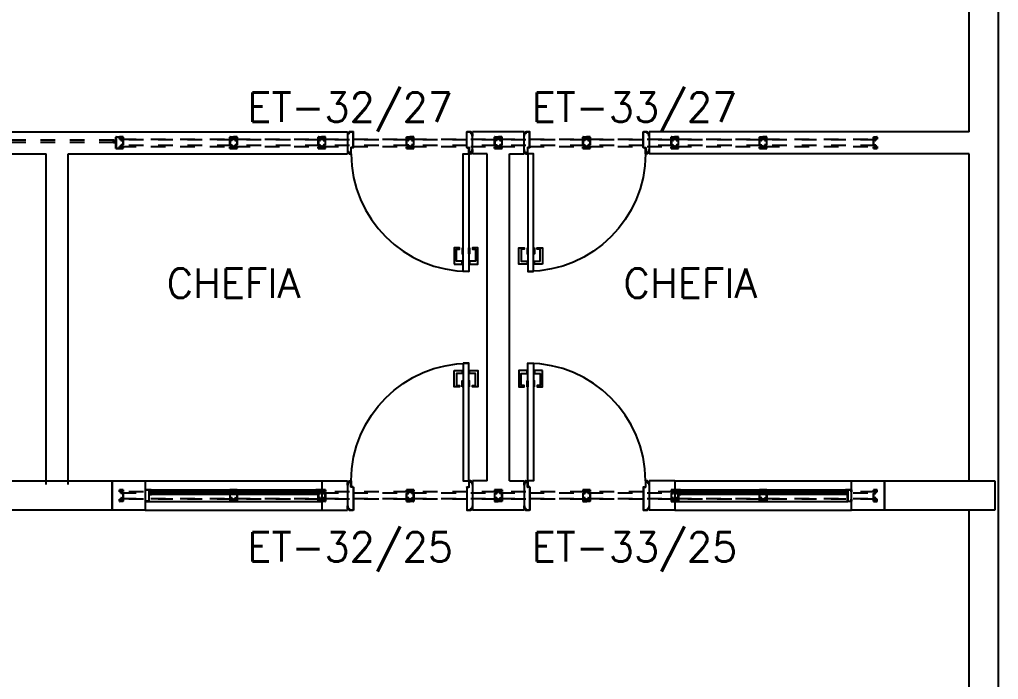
# Model space of a CAD drawing. Header units: millimetres. Extents: x 2686 to 2939, y 1294 to 1441.
# Drawn here: x 2920.04 to 2926.7, y 1355.2 to 1359.69 of the extents above; entities that cross this region are included whole.
import ezdxf

# ---------------------------------------------------------------- set-up
doc = ezdxf.new("R2010")
doc.units = ezdxf.units.MM
doc.linetypes.add('HIDDEN', pattern=[0.375, 0.25, -0.125])
for name, color, linetype in [('AR-ALV', 2, 'Continuous'), ('AR-ESQ', 1, 'Continuous'), ('AR-ESTC', 3, 'Continuous'), ('AR-PEITORIL', 1, 'Continuous'), ('AR-PORTA', 1, 'Continuous'), ('DT-ESQ-BAGUETE-C', 1, 'Continuous'), ('DT-ESQ-BAGUETE-V', 1, 'Continuous'), ('DT-ESQ-CHAPA DOBRADA-V', 1, 'Continuous'), ('DT-ESQ-MARCO-V', 1, 'Continuous'), ('DT-ESQ-PERFIL U-C', 2, 'Continuous'), ('DT-ESQ-PROJ', 1, 'HIDDEN'), ('DT-ESQ-VIDRO-C', 2, 'Continuous'), ('DT-TXTMOD', 1, 'Continuous'), ('ENDEREÇO', 2, 'Continuous'), ('maçaneta', 1, 'Continuous'), ('mov', 1, 'Continuous'), ('PM-PERFIL U-C', 2, 'Continuous'), ('pm1', 2, 'Continuous'), ('TEXTO', 2, 'Continuous')]:
    doc.layers.add(name, color=color, linetype=linetype)
doc.styles.add('S10', font='simplex.shx', dxfattribs={"height": 0.1})
doc.styles.add('UNB-100', font='simplex.shx', dxfattribs={"height": 0.2})
doc.styles.add('UNB1-100', font='simplex.shx', dxfattribs={"height": 0.2})

# ---------------------------------------------------------------- blocks, each defined once
blk = doc.blocks.new('EF142-P')
at = {"layer": 'DT-ESQ-PROJ', "ltscale": 0.1}
for points in [[(0.025, -0.1035), (0.025, -0.1135, -0.414214), (0.0235, -0.115), (0.0015, -0.115, -0.414214), (0, -0.1135), (0, -0.1), (0.0015, -0.1), (0.0015, -0.113, 0.414214), (0.002, -0.1135), (0.023, -0.1135, 0.414214), (0.0235, -0.113), (0.0235, -0.1035), (0.0105, -0.1035, -0.414214), (0.009, -0.102), (0.009, -0.092, -0.414214), (0.0105, -0.0905), (0.0235, -0.0905), (0.0235, -0.0595), (0.0105, -0.0595, -0.414214), (0.009, -0.058), (0.009, -0.048, -0.414214), (0.0105, -0.0465), (0.0235, -0.0465), (0.0235, -0.037, 0.414214), (0.023, -0.0365), (0.002, -0.0365, 0.414214), (0.0015, -0.037), (0.0015, -0.05), (0, -0.05), (0, -0.0365, -0.414214), (0.0015, -0.035), (0.0235, -0.035, -0.414214), (0.025, -0.0365), (0.025, -0.0465, -0.414214), (0.0235, -0.048), (0.0105, -0.048), (0.0105, -0.058), (0.0235, -0.058), (0.0235, -0.058, -0.414214), (0.025, -0.0595), (0.025, -0.0905, -0.414214), (0.0235, -0.092), (0.0235, -0.092), (0.0105, -0.092), (0.0105, -0.102), (0.0235, -0.102, -0.414214)], [(0.75, -0.1035), (0.75, -0.1135, 0.414214), (0.7515, -0.115), (0.7735, -0.115, 0.414214), (0.775, -0.1135), (0.775, -0.1), (0.7735, -0.1), (0.7735, -0.113, -0.414214), (0.773, -0.1135), (0.752, -0.1135, -0.414214), (0.7515, -0.113), (0.7515, -0.1035), (0.7645, -0.1035, 0.414214), (0.766, -0.102), (0.766, -0.092, 0.414214), (0.7645, -0.0905), (0.7515, -0.0905), (0.7515, -0.0595), (0.7645, -0.0595, 0.414214), (0.766, -0.058), (0.766, -0.048, 0.414214), (0.7645, -0.0465), (0.7515, -0.0465), (0.7515, -0.037, -0.414214), (0.752, -0.0365), (0.773, -0.0365, -0.414214), (0.7735, -0.037), (0.7735, -0.05), (0.775, -0.05), (0.775, -0.0365, 0.414214), (0.7735, -0.035), (0.7515, -0.035, 0.414214), (0.75, -0.0365), (0.75, -0.0465, 0.414214), (0.7515, -0.048), (0.7645, -0.048), (0.7645, -0.058), (0.7515, -0.058), (0.7515, -0.058, 0.414214), (0.75, -0.0595), (0.75, -0.0905, 0.414214), (0.7515, -0.092), (0.7515, -0.092), (0.7645, -0.092), (0.7645, -0.102), (0.7515, -0.102, 0.414214)], [(0.8, -0.1035), (0.8, -0.1135, -0.414214), (0.7985, -0.115), (0.7765, -0.115, -0.414214), (0.775, -0.1135), (0.775, -0.1), (0.7765, -0.1), (0.7765, -0.113, 0.414214), (0.777, -0.1135), (0.798, -0.1135, 0.414214), (0.7985, -0.113), (0.7985, -0.1035), (0.7855, -0.1035, -0.414214), (0.784, -0.102), (0.784, -0.092, -0.414214), (0.7855, -0.0905), (0.7985, -0.0905), (0.7985, -0.0595), (0.7855, -0.0595, -0.414214), (0.784, -0.058), (0.784, -0.048, -0.414214), (0.7855, -0.0465), (0.7985, -0.0465), (0.7985, -0.037, 0.414214), (0.798, -0.0365), (0.777, -0.0365, 0.414214), (0.7765, -0.037), (0.7765, -0.05), (0.775, -0.05), (0.775, -0.0365, -0.414214), (0.7765, -0.035), (0.7985, -0.035, -0.414214), (0.8, -0.0365), (0.8, -0.0465, -0.414214), (0.7985, -0.048), (0.7855, -0.048), (0.7855, -0.058), (0.7985, -0.058), (0.7985, -0.058, -0.414214), (0.8, -0.0595), (0.8, -0.0905, -0.414214), (0.7985, -0.092), (0.7985, -0.092), (0.7855, -0.092), (0.7855, -0.102), (0.7985, -0.102, -0.414214)], [(1.35, -0.1035), (1.35, -0.1135, 0.414214), (1.3515, -0.115), (1.3735, -0.115, 0.414214), (1.375, -0.1135), (1.375, -0.1), (1.3735, -0.1), (1.3735, -0.113, -0.414214), (1.373, -0.1135), (1.352, -0.1135, -0.414214), (1.3515, -0.113), (1.3515, -0.1035), (1.3645, -0.1035, 0.414214), (1.366, -0.102), (1.366, -0.092, 0.414214), (1.3645, -0.0905), (1.3515, -0.0905), (1.3515, -0.0595), (1.3645, -0.0595, 0.414214), (1.366, -0.058), (1.366, -0.048, 0.414214), (1.3645, -0.0465), (1.3515, -0.0465), (1.3515, -0.037, -0.414214), (1.352, -0.0365), (1.373, -0.0365, -0.414214), (1.3735, -0.037), (1.3735, -0.05), (1.375, -0.05), (1.375, -0.0365, 0.414214), (1.3735, -0.035), (1.3515, -0.035, 0.414214), (1.35, -0.0365), (1.35, -0.0465, 0.414214), (1.3515, -0.048), (1.3645, -0.048), (1.3645, -0.058), (1.3515, -0.058), (1.3515, -0.058, 0.414214), (1.35, -0.0595), (1.35, -0.0905, 0.414214), (1.3515, -0.092), (1.3515, -0.092), (1.3645, -0.092), (1.3645, -0.102), (1.3515, -0.102, 0.414214)], [(1.4, -0.1035), (1.4, -0.1135, -0.414214), (1.3985, -0.115), (1.3765, -0.115, -0.414214), (1.375, -0.1135), (1.375, -0.1), (1.3765, -0.1), (1.3765, -0.113, 0.414214), (1.377, -0.1135), (1.398, -0.1135, 0.414214), (1.3985, -0.113), (1.3985, -0.1035), (1.3855, -0.1035, -0.414214), (1.384, -0.102), (1.384, -0.092, -0.414214), (1.3855, -0.0905), (1.3985, -0.0905), (1.3985, -0.0595), (1.3855, -0.0595, -0.414214), (1.384, -0.058), (1.384, -0.048, -0.414214), (1.3855, -0.0465), (1.3985, -0.0465), (1.3985, -0.037, 0.414214), (1.398, -0.0365), (1.377, -0.0365, 0.414214), (1.3765, -0.037), (1.3765, -0.05), (1.375, -0.05), (1.375, -0.0365, -0.414214), (1.3765, -0.035), (1.3985, -0.035, -0.414214), (1.4, -0.0365), (1.4, -0.0465, -0.414214), (1.3985, -0.048), (1.3855, -0.048), (1.3855, -0.058), (1.3985, -0.058), (1.3985, -0.058, -0.414214), (1.4, -0.0595), (1.4, -0.0905, -0.414214), (1.3985, -0.092), (1.3985, -0.092), (1.3855, -0.092), (1.3855, -0.102), (1.3985, -0.102, -0.414214)], [(1.95, -0.1035), (1.95, -0.1135, 0.414214), (1.9515, -0.115), (1.9735, -0.115, 0.414214), (1.975, -0.1135), (1.975, -0.1), (1.9735, -0.1), (1.9735, -0.113, -0.414214), (1.973, -0.1135), (1.952, -0.1135, -0.414214), (1.9515, -0.113), (1.9515, -0.1035), (1.9645, -0.1035, 0.414214), (1.966, -0.102), (1.966, -0.092, 0.414214), (1.9645, -0.0905), (1.9515, -0.0905), (1.9515, -0.0595), (1.9645, -0.0595, 0.414214), (1.966, -0.058), (1.966, -0.048, 0.414214), (1.9645, -0.0465), (1.9515, -0.0465), (1.9515, -0.037, -0.414214), (1.952, -0.0365), (1.973, -0.0365, -0.414214), (1.9735, -0.037), (1.9735, -0.05), (1.975, -0.05), (1.975, -0.0365, 0.414214), (1.9735, -0.035), (1.9515, -0.035, 0.414214), (1.95, -0.0365), (1.95, -0.0465, 0.414214), (1.9515, -0.048), (1.9645, -0.048), (1.9645, -0.058), (1.9515, -0.058), (1.9515, -0.058, 0.414214), (1.95, -0.0595), (1.95, -0.0905, 0.414214), (1.9515, -0.092), (1.9515, -0.092), (1.9645, -0.092), (1.9645, -0.102), (1.9515, -0.102, 0.414214)], [(2, -0.1035), (2, -0.1135, -0.414214), (1.9985, -0.115), (1.9765, -0.115, -0.414214), (1.975, -0.1135), (1.975, -0.1), (1.9765, -0.1), (1.9765, -0.113, 0.414214), (1.977, -0.1135), (1.998, -0.1135, 0.414214), (1.9985, -0.113), (1.9985, -0.1035), (1.9855, -0.1035, -0.414214), (1.984, -0.102), (1.984, -0.092, -0.414214), (1.9855, -0.0905), (1.9985, -0.0905), (1.9985, -0.0595), (1.9855, -0.0595, -0.414214), (1.984, -0.058), (1.984, -0.048, -0.414214), (1.9855, -0.0465), (1.9985, -0.0465), (1.9985, -0.037, 0.414214), (1.998, -0.0365), (1.977, -0.0365, 0.414214), (1.9765, -0.037), (1.9765, -0.05), (1.975, -0.05), (1.975, -0.0365, -0.414214), (1.9765, -0.035), (1.9985, -0.035, -0.414214), (2, -0.0365), (2, -0.0465, -0.414214), (1.9985, -0.048), (1.9855, -0.048), (1.9855, -0.058), (1.9985, -0.058), (1.9985, -0.058, -0.414214), (2, -0.0595), (2, -0.0905, -0.414214), (1.9985, -0.092), (1.9985, -0.092), (1.9855, -0.092), (1.9855, -0.102), (1.9985, -0.102, -0.414214)], [(2.55, -0.1035), (2.55, -0.1135, 0.414214), (2.5515, -0.115), (2.5735, -0.115, 0.414214), (2.575, -0.1135), (2.575, -0.1), (2.5735, -0.1), (2.5735, -0.113, -0.414214), (2.573, -0.1135), (2.552, -0.1135, -0.414214), (2.5515, -0.113), (2.5515, -0.1035), (2.5645, -0.1035, 0.414214), (2.566, -0.102), (2.566, -0.092, 0.414214), (2.5645, -0.0905), (2.5515, -0.0905), (2.5515, -0.0595), (2.5645, -0.0595, 0.414214), (2.566, -0.058), (2.566, -0.048, 0.414214), (2.5645, -0.0465), (2.5515, -0.0465), (2.5515, -0.037, -0.414214), (2.552, -0.0365), (2.573, -0.0365, -0.414214), (2.5735, -0.037), (2.5735, -0.05), (2.575, -0.05), (2.575, -0.0365, 0.414214), (2.5735, -0.035), (2.5515, -0.035, 0.414214), (2.55, -0.0365), (2.55, -0.0465, 0.414214), (2.5515, -0.048), (2.5645, -0.048), (2.5645, -0.058), (2.5515, -0.058), (2.5515, -0.058, 0.414214), (2.55, -0.0595), (2.55, -0.0905, 0.414214), (2.5515, -0.092), (2.5515, -0.092), (2.5645, -0.092), (2.5645, -0.102), (2.5515, -0.102, 0.414214)], [(2.6, -0.1035), (2.6, -0.1135, -0.414214), (2.5985, -0.115), (2.5765, -0.115, -0.414214), (2.575, -0.1135), (2.575, -0.1), (2.5765, -0.1), (2.5765, -0.113, 0.414214), (2.577, -0.1135), (2.598, -0.1135, 0.414214), (2.5985, -0.113), (2.5985, -0.1035), (2.5855, -0.1035, -0.414214), (2.584, -0.102), (2.584, -0.092, -0.414214), (2.5855, -0.0905), (2.5985, -0.0905), (2.5985, -0.0595), (2.5855, -0.0595, -0.414214), (2.584, -0.058), (2.584, -0.048, -0.414214), (2.5855, -0.0465), (2.5985, -0.0465), (2.5985, -0.037, 0.414214), (2.598, -0.0365), (2.577, -0.0365, 0.414214), (2.5765, -0.037), (2.5765, -0.05), (2.575, -0.05), (2.575, -0.0365, -0.414214), (2.5765, -0.035), (2.5985, -0.035, -0.414214), (2.6, -0.0365), (2.6, -0.0465, -0.414214), (2.5985, -0.048), (2.5855, -0.048), (2.5855, -0.058), (2.5985, -0.058), (2.5985, -0.058, -0.414214), (2.6, -0.0595), (2.6, -0.0905, -0.414214), (2.5985, -0.092), (2.5985, -0.092), (2.5855, -0.092), (2.5855, -0.102), (2.5985, -0.102, -0.414214)], [(3.15, -0.1035), (3.15, -0.1135, 0.414214), (3.1515, -0.115), (3.1735, -0.115, 0.414214), (3.175, -0.1135), (3.175, -0.1), (3.1735, -0.1), (3.1735, -0.113, -0.414214), (3.173, -0.1135), (3.152, -0.1135, -0.414214), (3.1515, -0.113), (3.1515, -0.1035), (3.1645, -0.1035, 0.414214), (3.166, -0.102), (3.166, -0.092, 0.414214), (3.1645, -0.0905), (3.1515, -0.0905), (3.1515, -0.0595), (3.1645, -0.0595, 0.414214), (3.166, -0.058), (3.166, -0.048, 0.414214), (3.1645, -0.0465), (3.1515, -0.0465), (3.1515, -0.037, -0.414214), (3.152, -0.0365), (3.173, -0.0365, -0.414214), (3.1735, -0.037), (3.1735, -0.05), (3.175, -0.05), (3.175, -0.0365, 0.414214), (3.1735, -0.035), (3.1515, -0.035, 0.414214), (3.15, -0.0365), (3.15, -0.0465, 0.414214), (3.1515, -0.048), (3.1645, -0.048), (3.1645, -0.058), (3.1515, -0.058), (3.1515, -0.058, 0.414214), (3.15, -0.0595), (3.15, -0.0905, 0.414214), (3.1515, -0.092), (3.1515, -0.092), (3.1645, -0.092), (3.1645, -0.102), (3.1515, -0.102, 0.414214)], [(3.2, -0.1035), (3.2, -0.1135, -0.414214), (3.1985, -0.115), (3.1765, -0.115, -0.414214), (3.175, -0.1135), (3.175, -0.1), (3.1765, -0.1), (3.1765, -0.113, 0.414214), (3.177, -0.1135), (3.198, -0.1135, 0.414214), (3.1985, -0.113), (3.1985, -0.1035), (3.1855, -0.1035, -0.414214), (3.184, -0.102), (3.184, -0.092, -0.414214), (3.1855, -0.0905), (3.1985, -0.0905), (3.1985, -0.0595), (3.1855, -0.0595, -0.414214), (3.184, -0.058), (3.184, -0.048, -0.414214), (3.1855, -0.0465), (3.1985, -0.0465), (3.1985, -0.037, 0.414214), (3.198, -0.0365), (3.177, -0.0365, 0.414214), (3.1765, -0.037), (3.1765, -0.05), (3.175, -0.05), (3.175, -0.0365, -0.414214), (3.1765, -0.035), (3.1985, -0.035, -0.414214), (3.2, -0.0365), (3.2, -0.0465, -0.414214), (3.1985, -0.048), (3.1855, -0.048), (3.1855, -0.058), (3.1985, -0.058), (3.1985, -0.058, -0.414214), (3.2, -0.0595), (3.2, -0.0905, -0.414214), (3.1985, -0.092), (3.1985, -0.092), (3.1855, -0.092), (3.1855, -0.102), (3.1985, -0.102, -0.414214)], [(3.75, -0.1035), (3.75, -0.1135, 0.414214), (3.7515, -0.115), (3.7735, -0.115, 0.414214), (3.775, -0.1135), (3.775, -0.1), (3.7735, -0.1), (3.7735, -0.113, -0.414214), (3.773, -0.1135), (3.752, -0.1135, -0.414214), (3.7515, -0.113), (3.7515, -0.1035), (3.7645, -0.1035, 0.414214), (3.766, -0.102), (3.766, -0.092, 0.414214), (3.7645, -0.0905), (3.7515, -0.0905), (3.7515, -0.0595), (3.7645, -0.0595, 0.414214), (3.766, -0.058), (3.766, -0.048, 0.414214), (3.7645, -0.0465), (3.7515, -0.0465), (3.7515, -0.037, -0.414214), (3.752, -0.0365), (3.773, -0.0365, -0.414214), (3.7735, -0.037), (3.7735, -0.05), (3.775, -0.05), (3.775, -0.0365, 0.414214), (3.7735, -0.035), (3.7515, -0.035, 0.414214), (3.75, -0.0365), (3.75, -0.0465, 0.414214), (3.7515, -0.048), (3.7645, -0.048), (3.7645, -0.058), (3.7515, -0.058), (3.7515, -0.058, 0.414214), (3.75, -0.0595), (3.75, -0.0905, 0.414214), (3.7515, -0.092), (3.7515, -0.092), (3.7645, -0.092), (3.7645, -0.102), (3.7515, -0.102, 0.414214)], [(3.8, -0.1035), (3.8, -0.1135, -0.414214), (3.7985, -0.115), (3.7765, -0.115, -0.414214), (3.775, -0.1135), (3.775, -0.1), (3.7765, -0.1), (3.7765, -0.113, 0.414214), (3.777, -0.1135), (3.798, -0.1135, 0.414214), (3.7985, -0.113), (3.7985, -0.1035), (3.7855, -0.1035, -0.414214), (3.784, -0.102), (3.784, -0.092, -0.414214), (3.7855, -0.0905), (3.7985, -0.0905), (3.7985, -0.0595), (3.7855, -0.0595, -0.414214), (3.784, -0.058), (3.784, -0.048, -0.414214), (3.7855, -0.0465), (3.7985, -0.0465), (3.7985, -0.037, 0.414214), (3.798, -0.0365), (3.777, -0.0365, 0.414214), (3.7765, -0.037), (3.7765, -0.05), (3.775, -0.05), (3.775, -0.0365, -0.414214), (3.7765, -0.035), (3.7985, -0.035, -0.414214), (3.8, -0.0365), (3.8, -0.0465, -0.414214), (3.7985, -0.048), (3.7855, -0.048), (3.7855, -0.058), (3.7985, -0.058), (3.7985, -0.058, -0.414214), (3.8, -0.0595), (3.8, -0.0905, -0.414214), (3.7985, -0.092), (3.7985, -0.092), (3.7855, -0.092), (3.7855, -0.102), (3.7985, -0.102, -0.414214)], [(4.35, -0.1035), (4.35, -0.1135, 0.414214), (4.3515, -0.115), (4.3735, -0.115, 0.414214), (4.375, -0.1135), (4.375, -0.1), (4.3735, -0.1), (4.3735, -0.113, -0.414214), (4.373, -0.1135), (4.352, -0.1135, -0.414214), (4.3515, -0.113), (4.3515, -0.1035), (4.3645, -0.1035, 0.414214), (4.366, -0.102), (4.366, -0.092, 0.414214), (4.3645, -0.0905), (4.3515, -0.0905), (4.3515, -0.0595), (4.3645, -0.0595, 0.414214), (4.366, -0.058), (4.366, -0.048, 0.414214), (4.3645, -0.0465), (4.3515, -0.0465), (4.3515, -0.037, -0.414214), (4.352, -0.0365), (4.373, -0.0365, -0.414214), (4.3735, -0.037), (4.3735, -0.05), (4.375, -0.05), (4.375, -0.0365, 0.414214), (4.3735, -0.035), (4.3515, -0.035, 0.414214), (4.35, -0.0365), (4.35, -0.0465, 0.414214), (4.3515, -0.048), (4.3645, -0.048), (4.3645, -0.058), (4.3515, -0.058), (4.3515, -0.058, 0.414214), (4.35, -0.0595), (4.35, -0.0905, 0.414214), (4.3515, -0.092), (4.3515, -0.092), (4.3645, -0.092), (4.3645, -0.102), (4.3515, -0.102, 0.414214)], [(4.4, -0.1035), (4.4, -0.1135, -0.414214), (4.3985, -0.115), (4.3765, -0.115, -0.414214), (4.375, -0.1135), (4.375, -0.1), (4.3765, -0.1), (4.3765, -0.113, 0.414214), (4.377, -0.1135), (4.398, -0.1135, 0.414214), (4.3985, -0.113), (4.3985, -0.1035), (4.3855, -0.1035, -0.414214), (4.384, -0.102), (4.384, -0.092, -0.414214), (4.3855, -0.0905), (4.3985, -0.0905), (4.3985, -0.0595), (4.3855, -0.0595, -0.414214), (4.384, -0.058), (4.384, -0.048, -0.414214), (4.3855, -0.0465), (4.3985, -0.0465), (4.3985, -0.037, 0.414214), (4.398, -0.0365), (4.377, -0.0365, 0.414214), (4.3765, -0.037), (4.3765, -0.05), (4.375, -0.05), (4.375, -0.0365, -0.414214), (4.3765, -0.035), (4.3985, -0.035, -0.414214), (4.4, -0.0365), (4.4, -0.0465, -0.414214), (4.3985, -0.048), (4.3855, -0.048), (4.3855, -0.058), (4.3985, -0.058), (4.3985, -0.058, -0.414214), (4.4, -0.0595), (4.4, -0.0905, -0.414214), (4.3985, -0.092), (4.3985, -0.092), (4.3855, -0.092), (4.3855, -0.102), (4.3985, -0.102, -0.414214)], [(5.125, -0.1035), (5.125, -0.1135, 0.414214), (5.1265, -0.115), (5.1485, -0.115, 0.414214), (5.15, -0.1135), (5.15, -0.1), (5.1485, -0.1), (5.1485, -0.113, -0.414214), (5.148, -0.1135), (5.127, -0.1135, -0.414214), (5.1265, -0.113), (5.1265, -0.1035), (5.1395, -0.1035, 0.414214), (5.141, -0.102), (5.141, -0.092, 0.414214), (5.1395, -0.0905), (5.1265, -0.0905), (5.1265, -0.0595), (5.1395, -0.0595, 0.414214), (5.141, -0.058), (5.141, -0.048, 0.414214), (5.1395, -0.0465), (5.1265, -0.0465), (5.1265, -0.037, -0.414214), (5.127, -0.0365), (5.148, -0.0365, -0.414214), (5.1485, -0.037), (5.1485, -0.05), (5.15, -0.05), (5.15, -0.0365, 0.414214), (5.1485, -0.035), (5.1265, -0.035, 0.414214), (5.125, -0.0365), (5.125, -0.0465, 0.414214), (5.1265, -0.048), (5.1395, -0.048), (5.1395, -0.058), (5.1265, -0.058), (5.1265, -0.058, 0.414214), (5.125, -0.0595), (5.125, -0.0905, 0.414214), (5.1265, -0.092), (5.1265, -0.092), (5.1395, -0.092), (5.1395, -0.102), (5.1265, -0.102, 0.414214)]]:
    blk.add_lwpolyline(points, format="xyb", close=True, dxfattribs=at)
for points in [[(0.7625, -0.056), (0.7625, -0.05), (0.0125, -0.05), (0.0125, -0.056)], [(1.3625, -0.056), (1.3625, -0.05), (0.7875, -0.05), (0.7875, -0.056)], [(1.9625, -0.056), (1.9625, -0.05), (1.3875, -0.05), (1.3875, -0.056)], [(2.5625, -0.056), (2.5625, -0.05), (1.9875, -0.05), (1.9875, -0.056)], [(3.1625, -0.056), (3.1625, -0.05), (2.5875, -0.05), (2.5875, -0.056)], [(3.7625, -0.056), (3.7625, -0.05), (3.1875, -0.05), (3.1875, -0.056)], [(4.3625, -0.056), (4.3625, -0.05), (3.7875, -0.05), (3.7875, -0.056)], [(5.1375, -0.056), (5.1375, -0.05), (4.3875, -0.05), (4.3875, -0.056)], [(0.7625, -0.094), (0.7625, -0.1), (0.0125, -0.1), (0.0125, -0.094)], [(1.3625, -0.094), (1.3625, -0.1), (0.7875, -0.1), (0.7875, -0.094)], [(1.9625, -0.094), (1.9625, -0.1), (1.3875, -0.1), (1.3875, -0.094)], [(2.5625, -0.094), (2.5625, -0.1), (1.9875, -0.1), (1.9875, -0.094)], [(3.1625, -0.094), (3.1625, -0.1), (2.5875, -0.1), (2.5875, -0.094)], [(3.7625, -0.094), (3.7625, -0.1), (3.1875, -0.1), (3.1875, -0.094)], [(4.3625, -0.094), (4.3625, -0.1), (3.7875, -0.1), (3.7875, -0.094)], [(5.1375, -0.094), (5.1375, -0.1), (4.3875, -0.1), (4.3875, -0.094)]]:
    blk.add_lwpolyline(points, close=True, dxfattribs=at)
blk = doc.blocks.new('EF02A-P')
at = {"layer": 'DT-ESQ-PROJ', "ltscale": 0.1}
for p, q in [((0.0385, 0.0735), (0.8115, 0.0735)), ((0.0385, 0.0585), (0.8115, 0.0585))]:
    blk.add_line(p, q, dxfattribs=at)
for points in [[(0.025, 0.0984), (0.025, 0.0765), (0.0385, 0.0765, -1), (0.0385, 0.0735), (0.025, 0.0735), (0.025, 0.0365, -0.414214), (0.0235, 0.035), (0.0015, 0.035, -0.414214), (0, 0.0365), (0, 0.05), (0.0015, 0.05), (0.0015, 0.0365), (0.0235, 0.0365), (0.0235, 0.0735, -0.414214), (0.025, 0.075, -0.414214), (0.0235, 0.0765), (0.0235, 0.0984), (0.0235, 0.1135), (0.0015, 0.1135), (0.0015, 0.1), (0, 0.1), (0, 0.1135, -0.414214), (0.0015, 0.115), (0.0235, 0.115, -0.414214), (0.025, 0.1135)], [(0.039, 0.0585), (0.0255, 0.0585), (0.0255, 0.06), (0.039, 0.06), (0.039, 0.072), (0.0255, 0.072), (0.0255, 0.0735), (0.039, 0.0735, -0.414214), (0.0405, 0.072), (0.0405, 0.06, -0.414214)], [(0.811, 0.0585), (0.8245, 0.0585), (0.8245, 0.06), (0.811, 0.06), (0.811, 0.072), (0.8245, 0.072), (0.8245, 0.0735), (0.811, 0.0735, 0.414214), (0.8095, 0.072), (0.8095, 0.06, 0.414214)], [(0.825, 0.0984), (0.825, 0.0765), (0.8115, 0.0765, 1), (0.8115, 0.0735), (0.825, 0.0735), (0.825, 0.0365, 0.414214), (0.8265, 0.035), (0.8485, 0.035, 0.414214), (0.85, 0.0365), (0.85, 0.05), (0.8485, 0.05), (0.8485, 0.0365), (0.8265, 0.0365), (0.8265, 0.0735, 0.414214), (0.825, 0.075, 0.414214), (0.8265, 0.0765), (0.8265, 0.0984), (0.8265, 0.1135), (0.8485, 0.1135), (0.8485, 0.1), (0.85, 0.1), (0.85, 0.1135, 0.414214), (0.8485, 0.115), (0.8265, 0.115, 0.414214), (0.825, 0.1135)]]:
    blk.add_lwpolyline(points, format="xyb", close=True, dxfattribs=at)
for points in [[(0.025, 0.075), (0.0385, 0.075)], [(0.8115, 0.075), (0.825, 0.075)]]:
    blk.add_lwpolyline(points, dxfattribs=at)
at = {"layer": 'DT-TXTMOD', "ltscale": 0.1, "style": 'S10', "flags": 3}
blk.add_attdef('EF02A', (0.025, -0.105), '', height=0.1, dxfattribs=at)
blk = doc.blocks.new('EF05A-P')
at = {"layer": 'DT-ESQ-BAGUETE-C', "ltscale": 0.1}
for points in [[(0.039, -0.05), (0.0255, -0.05), (0.0255, -0.0485), (0.039, -0.0485), (0.039, -0.0365), (0.0255, -0.0365), (0.0255, -0.035), (0.039, -0.035, -0.414214), (0.0405, -0.0365), (0.0405, -0.0485, -0.414214)], [(1.161, -0.05), (1.1745, -0.05), (1.1745, -0.0485), (1.161, -0.0485), (1.161, -0.0365), (1.1745, -0.0365), (1.1745, -0.035), (1.161, -0.035, 0.414214), (1.1595, -0.0365), (1.1595, -0.0485, 0.414214)]]:
    blk.add_lwpolyline(points, format="xyb", close=True, dxfattribs=at)
at = {"layer": 'DT-ESQ-BAGUETE-V', "ltscale": 0.1}
blk.add_line((1.161, -0.05), (0.039, -0.05), dxfattribs=at)
at = {"layer": 'DT-ESQ-CHAPA DOBRADA-V', "ltscale": 0.1}
blk.add_line((1.16, -0.067), (0.04, -0.067), dxfattribs=at)
at = {"layer": 'DT-ESQ-MARCO-V', "ltscale": 0.1}
for p, q in [((0.0235, -0.035), (1.1765, -0.035)), ((0.0235, -0.115), (1.1765, -0.115))]:
    blk.add_line(p, q, dxfattribs=at)
at = {"layer": 'DT-ESQ-PERFIL U-C', "ltscale": 0.1}
for points in [[(0.025, -0.0655), (0.025, -0.0655, 0.414214), (0.0235, -0.067), (0.0235, -0.1135), (0.0015, -0.1135), (0.0015, -0.1), (0, -0.1), (0, -0.1135, 0.414214), (0.0015, -0.115), (0.0235, -0.115, 0.414214), (0.025, -0.1135), (0.025, -0.067), (0.04, -0.067, 1), (0.04, -0.064), (0.025, -0.064), (0.025, -0.0365, 0.414214), (0.0235, -0.035), (0.0015, -0.035, 0.414214), (0, -0.0365), (0, -0.05), (0.0015, -0.05), (0.0015, -0.0365), (0.0235, -0.0365), (0.0235, -0.064, 0.414214), (0.025, -0.0655), (0.04, -0.0655)], [(1.175, -0.0655), (1.175, -0.0655, -0.414214), (1.1765, -0.067), (1.1765, -0.1135), (1.1985, -0.1135), (1.1985, -0.1), (1.2, -0.1), (1.2, -0.1135, -0.414214), (1.1985, -0.115), (1.1765, -0.115, -0.414214), (1.175, -0.1135), (1.175, -0.067), (1.16, -0.067, -1), (1.16, -0.064), (1.175, -0.064), (1.175, -0.0365, -0.414214), (1.1765, -0.035), (1.1985, -0.035, -0.414214), (1.2, -0.0365), (1.2, -0.05), (1.1985, -0.05), (1.1985, -0.0365), (1.1765, -0.0365), (1.1765, -0.064, -0.414214), (1.175, -0.0655), (1.16, -0.0655)]]:
    blk.add_lwpolyline(points, format="xyb", dxfattribs=at)
at = {"layer": 'DT-ESQ-VIDRO-C', "ltscale": 0.1}
blk.add_lwpolyline([(0.027, -0.062), (0.027, -0.052), (1.173, -0.052), (1.173, -0.062)], close=True, dxfattribs=at)
blk = doc.blocks.new('PM3C')
at = {"layer": 'maçaneta'}
for points in [[(0.02, 0.9), (-0.035, 0.9), (-0.035, 0.79), (0, 0.79), (0, 0.8), (-0.02, 0.8), (-0.02, 0.8785, -0.414214), (-0.0185, 0.88), (0.02, 0.88)], [(0.125, 0.9), (0.07, 0.9), (0.07, 0.88), (0.1085, 0.88, -0.414214), (0.11, 0.8785), (0.11, 0.8), (0.09, 0.8), (0.09, 0.79), (0.125, 0.79)]]:
    blk.add_lwpolyline(points, format="xyb", close=True, dxfattribs=at)
for points in [[(0.02, 0.79), (0.02, 0.83), (0.025, 0.83), (0.025, 0.79)], [(0.07, 0.79), (0.07, 0.83), (0.065, 0.83), (0.065, 0.79)]]:
    blk.add_lwpolyline(points, close=True, dxfattribs=at)
at = {"layer": 'mov'}
blk.add_arc((0.025, 0.15), 0.8, 0, 90, dxfattribs=at)
at = {"layer": 'PM-PERFIL U-C'}
for p, q in [((0, 0.12), (0, 0.1385)), ((0.0015, 0.14), (0.01, 0.14)), ((0.002, 0.138), (0.002, 0.12)), ((0.0105, 0.138), (0.002, 0.138)), ((0.01, 0.14), (0.01, 0.1485)), ((0.0115, 0.15), (0.0235, 0.15)), ((0.012, 0.148), (0.012, 0.1395)), ((0.023, 0.148), (0.012, 0.148)), ((0.023, 0.1085), (0.023, 0.148)), ((0.025, 0.1485), (0.025, 0.109)), ((0.825, 0.1485), (0.825, 0.109)), ((0.8385, 0.15), (0.8265, 0.15)), ((0.827, 0.148), (0.838, 0.148)), ((0.827, 0.1085), (0.827, 0.148)), ((0.838, 0.148), (0.838, 0.1395)), ((0.8395, 0.138), (0.848, 0.138)), ((0.84, 0.14), (0.84, 0.1485)), ((0.8485, 0.14), (0.84, 0.14)), ((0.848, 0.138), (0.848, 0.12)), ((0.85, 0.12), (0.85, 0.1385)), ((0.002, 0.12), (0, 0.12)), ((0.038, 0.107), (0.0245, 0.107)), ((0.0385, 0.109), (0.025, 0.109)), ((0.038, 0.107), (0.038, 0.002)), ((0.04, 0.1075), (0.04, 0.0015)), ((0.81, 0.1075), (0.81, 0.0015)), ((0.8115, 0.109), (0.825, 0.109)), ((0.812, 0.107), (0.8255, 0.107)), ((0.812, 0.107), (0.812, 0.002)), ((0.848, 0.12), (0.85, 0.12)), ((0, 0.03), (0.002, 0.03)), ((0, 0.0115), (0, 0.03)), ((0.01, 0.01), (0.0015, 0.01)), ((0.002, 0.03), (0.002, 0.012)), ((0.002, 0.012), (0.0105, 0.012)), ((0.01, 0.0015), (0.01, 0.01)), ((0.0385, 0), (0.0115, 0)), ((0.012, 0.0105), (0.012, 0.002)), ((0.012, 0.002), (0.038, 0.002)), ((0.8115, 0), (0.8385, 0)), ((0.838, 0.002), (0.812, 0.002)), ((0.838, 0.0105), (0.838, 0.002)), ((0.848, 0.012), (0.8395, 0.012)), ((0.84, 0.0015), (0.84, 0.01)), ((0.84, 0.01), (0.8485, 0.01)), ((0.85, 0.03), (0.848, 0.03)), ((0.848, 0.03), (0.848, 0.012)), ((0.85, 0.0115), (0.85, 0.03))]:
    blk.add_line(p, q, dxfattribs=at)
for centre, start, end in [((0.0015, 0.1385), 90, 180), ((0.0115, 0.1485), 90, 180), ((0.0105, 0.1395), 270, 0), ((0.0235, 0.1485), 360, 90), ((0.8265, 0.1485), 90, 180), ((0.8395, 0.1395), 180, 270), ((0.8385, 0.1485), 0, 90), ((0.8485, 0.1385), 0, 90), ((0.0245, 0.1085), 180, 270), ((0.0385, 0.1075), 0, 90), ((0.8115, 0.1075), 90, 180), ((0.8255, 0.1085), 270, 0), ((0.0015, 0.0115), 180, 270), ((0.0115, 0.0015), 180, 270), ((0.0105, 0.0105), 0, 90), ((0.0385, 0.0015), 269.93864, 0), ((0.8115, 0.0015), 180, 270.06136), ((0.8395, 0.0105), 90, 180), ((0.8385, 0.0015), 270, 0), ((0.8485, 0.0115), 270, 0)]:
    blk.add_arc(centre, 0.0015, start, end, dxfattribs=at)
at = {"layer": 'pm1'}
blk.add_lwpolyline([(0.065, 0.95), (0.065, 0.15), (0.025, 0.15), (0.025, 0.95)], close=True, dxfattribs=at)
blk = doc.blocks.new('PM3A')
at = {"layer": 'maçaneta'}
for points in [[(0.02, 0.95), (-0.035, 0.95), (-0.035, 0.84), (0, 0.84), (0, 0.85), (-0.02, 0.85), (-0.02, 0.9285, -0.414214), (-0.0185, 0.93), (0.02, 0.93)], [(0.125, 0.95), (0.07, 0.95), (0.07, 0.93), (0.1085, 0.93, -0.414214), (0.11, 0.9285), (0.11, 0.85), (0.09, 0.85), (0.09, 0.84), (0.125, 0.84)]]:
    blk.add_lwpolyline(points, format="xyb", close=True, dxfattribs=at)
for points in [[(0.02, 0.84), (0.02, 0.88), (0.025, 0.88), (0.025, 0.84)], [(0.07, 0.84), (0.07, 0.88), (0.065, 0.88), (0.065, 0.84)]]:
    blk.add_lwpolyline(points, close=True, dxfattribs=at)
at = {"layer": 'mov'}
blk.add_arc((0.025, 0.2), 0.8, 0, 90, dxfattribs=at)
at = {"layer": 'PM-PERFIL U-C'}
for p, q in [((0.0115, 0.2), (0.0235, 0.2)), ((0.8385, 0.2), (0.8265, 0.2)), ((0, 0.17), (0, 0.1885)), ((0.002, 0.17), (0, 0.17)), ((0.0015, 0.19), (0.01, 0.19)), ((0.0105, 0.188), (0.002, 0.188)), ((0.002, 0.188), (0.002, 0.17)), ((0.01, 0.19), (0.01, 0.1985)), ((0.023, 0.198), (0.012, 0.198)), ((0.012, 0.198), (0.012, 0.1895)), ((0.023, 0.1585), (0.023, 0.198)), ((0.038, 0.157), (0.0245, 0.157)), ((0.025, 0.1985), (0.025, 0.159)), ((0.0385, 0.159), (0.025, 0.159)), ((0.038, 0.157), (0.038, 0.002)), ((0.04, 0.1575), (0.04, 0.0015)), ((0.81, 0.1575), (0.81, 0.0015)), ((0.8115, 0.159), (0.825, 0.159)), ((0.812, 0.157), (0.8255, 0.157)), ((0.812, 0.157), (0.812, 0.002)), ((0.825, 0.1985), (0.825, 0.159)), ((0.827, 0.1585), (0.827, 0.198)), ((0.827, 0.198), (0.838, 0.198)), ((0.838, 0.198), (0.838, 0.1895)), ((0.8395, 0.188), (0.848, 0.188)), ((0.84, 0.19), (0.84, 0.1985)), ((0.8485, 0.19), (0.84, 0.19)), ((0.848, 0.188), (0.848, 0.17)), ((0.848, 0.17), (0.85, 0.17)), ((0.85, 0.17), (0.85, 0.1885)), ((0, 0.0115), (0, 0.03)), ((0, 0.03), (0.002, 0.03)), ((0.01, 0.01), (0.0015, 0.01)), ((0.002, 0.03), (0.002, 0.012)), ((0.002, 0.012), (0.0105, 0.012)), ((0.01, 0.0015), (0.01, 0.01)), ((0.0385, 0), (0.0115, 0)), ((0.012, 0.0105), (0.012, 0.002)), ((0.012, 0.002), (0.038, 0.002)), ((0.8115, 0), (0.8385, 0)), ((0.838, 0.002), (0.812, 0.002)), ((0.838, 0.0105), (0.838, 0.002)), ((0.848, 0.012), (0.8395, 0.012)), ((0.84, 0.01), (0.8485, 0.01)), ((0.84, 0.0015), (0.84, 0.01)), ((0.85, 0.03), (0.848, 0.03)), ((0.848, 0.03), (0.848, 0.012)), ((0.85, 0.0115), (0.85, 0.03))]:
    blk.add_line(p, q, dxfattribs=at)
for centre, start, end in [((0.0115, 0.1985), 90, 180), ((0.0235, 0.1985), 360, 90), ((0.8265, 0.1985), 90, 180), ((0.8385, 0.1985), 0, 90), ((0.0015, 0.1885), 90, 180), ((0.0105, 0.1895), 270, 0), ((0.0245, 0.1585), 180, 270), ((0.0385, 0.1575), 0, 90), ((0.8115, 0.1575), 90, 180), ((0.8255, 0.1585), 270, 0), ((0.8395, 0.1895), 180, 270), ((0.8485, 0.1885), 0, 90), ((0.0015, 0.0115), 180, 270), ((0.0115, 0.0015), 180, 270), ((0.0105, 0.0105), 0, 90), ((0.0385, 0.0015), 269.93864, 0), ((0.8115, 0.0015), 180, 270.06136), ((0.8395, 0.0105), 90, 180), ((0.8385, 0.0015), 270, 0), ((0.8485, 0.0115), 270, 0)]:
    blk.add_arc(centre, 0.0015, start, end, dxfattribs=at)
at = {"layer": 'pm1'}
blk.add_lwpolyline([(0.065, 1), (0.065, 0.2), (0.025, 0.2), (0.025, 1)], close=True, dxfattribs=at)

msp = doc.modelspace()

# ---------------------------------------------------------------- linework, layer by layer
at = {"layer": 'AR-ALV'}
for p, q in [((2926.4957, 1358.9249), (2926.4957, 1363.5749)), ((2926.6957, 1349.3249), (2926.6957, 1363.5749)), ((2918.3207, 1358.9249), (2922.2707, 1358.9249)), ((2922.2707, 1358.9249), (2922.2707, 1358.7749)), ((2923.4707, 1358.9249), (2923.1207, 1358.9249)), ((2923.1207, 1358.7749), (2923.1207, 1358.9249)), ((2923.4707, 1358.7749), (2923.4707, 1358.9249)), ((2926.4957, 1358.9249), (2924.3207, 1358.9249)), ((2924.3207, 1358.9249), (2924.3207, 1358.7749)), ((2918.3207, 1358.7749), (2920.2207, 1358.7749)), ((2920.2207, 1356.5249), (2920.2207, 1358.7749)), ((2920.3707, 1356.5249), (2920.3707, 1358.7749)), ((2920.3707, 1358.7749), (2922.2707, 1358.7749)), ((2923.2207, 1358.7749), (2923.1207, 1358.7749)), ((2923.2207, 1356.5499), (2923.2207, 1358.7749)), ((2923.3707, 1356.5499), (2923.3707, 1358.7749)), ((2923.3707, 1358.7749), (2923.4707, 1358.7749)), ((2926.4957, 1358.7749), (2924.3207, 1358.7749)), ((2926.4957, 1356.5499), (2926.4957, 1358.7749)), ((2920.6707, 1356.5499), (2920.8957, 1356.5499)), ((2920.6707, 1356.3499), (2920.6707, 1356.5499)), ((2920.8957, 1356.5499), (2920.8957, 1356.3499)), ((2922.0957, 1356.5499), (2922.2707, 1356.5499)), ((2922.0957, 1356.5499), (2922.0957, 1356.3499)), ((2922.2707, 1356.5499), (2922.2707, 1356.3499)), ((2923.2207, 1356.5499), (2923.1207, 1356.5499)), ((2923.1207, 1356.5499), (2923.1207, 1356.3499)), ((2923.3707, 1356.5499), (2923.4707, 1356.5499)), ((2923.4707, 1356.5499), (2923.4707, 1356.3499)), ((2924.4957, 1356.5499), (2924.3207, 1356.5499)), ((2924.3207, 1356.5499), (2924.3207, 1356.3499)), ((2924.4957, 1356.5499), (2924.4957, 1356.3499)), ((2925.6957, 1356.5499), (2925.9207, 1356.5499)), ((2925.6957, 1356.3499), (2925.6957, 1356.5499)), ((2925.9207, 1356.5499), (2925.9207, 1356.3499)), ((2920.8957, 1356.3499), (2920.6707, 1356.3499)), ((2922.0957, 1356.3499), (2922.2707, 1356.3499)), ((2923.4707, 1356.3499), (2923.1207, 1356.3499)), ((2924.4957, 1356.3499), (2924.3207, 1356.3499)), ((2925.9207, 1356.3499), (2925.6957, 1356.3499)), ((2926.4957, 1354.1249), (2926.4957, 1356.3499))]:
    msp.add_line(p, q, dxfattribs=at)
at = {"layer": 'AR-ESTC'}
for p, q in [((2919.9207, 1356.5499), (2920.6707, 1356.5499)), ((2920.6707, 1356.5499), (2920.6707, 1356.3499)), ((2925.9207, 1356.5499), (2926.6707, 1356.5499)), ((2925.9207, 1356.3499), (2925.9207, 1356.5499)), ((2926.6707, 1356.5499), (2926.6707, 1356.3499)), ((2920.6707, 1356.3499), (2919.9207, 1356.3499)), ((2926.6707, 1356.3499), (2925.9207, 1356.3499))]:
    msp.add_line(p, q, dxfattribs=at)
at = {"layer": 'AR-PEITORIL'}
for p, q in [((2920.8957, 1356.5499), (2922.0957, 1356.5499)), ((2924.4957, 1356.5499), (2925.6957, 1356.5499)), ((2920.8957, 1356.3499), (2922.0957, 1356.3499)), ((2924.4957, 1356.3499), (2925.6957, 1356.3499))]:
    msp.add_line(p, q, dxfattribs=at)

# ---------------------------------------------------------------- block references
at = {"layer": 'AR-ESQ', "rotation": 180}
for name, p in [('EF02A-P', (2920.7207, 1358.9249)), ('EF142-P', (2925.8707, 1358.7749))]:
    msp.add_blockref(name, p, dxfattribs=at)
at = {"layer": 'AR-ESQ'}
for name, p in [('EF142-P', (2920.7207, 1356.5249)), ('EF05A-P', (2920.8957, 1356.5249)), ('EF05A-P', (2924.4957, 1356.5249))]:
    msp.add_blockref(name, p, dxfattribs=at)
at = {"layer": 'AR-PORTA', "rotation": 180}
msp.add_blockref('PM3C', (2923.1207, 1358.9249), dxfattribs=at)
at = {"layer": 'AR-PORTA', "xscale": -1, "rotation": 180}
msp.add_blockref('PM3C', (2923.4707, 1358.9249), dxfattribs=at)
at = {"layer": 'AR-PORTA', "xscale": -1}
msp.add_blockref('PM3A', (2923.1207, 1356.3499), dxfattribs=at)
at = {"layer": 'AR-PORTA'}
msp.add_blockref('PM3A', (2923.4707, 1356.3499), dxfattribs=at)

# ---------------------------------------------------------------- texts
at = {"layer": 'ENDEREÇO', "style": 'UNB1-100'}
for s, p in [('ET-32/27', (2921.5903, 1358.992)), ('ET-33/27', (2923.5232, 1358.992)), ('ET-32/25', (2921.5903, 1356.0009)), ('ET-33/25', (2923.5232, 1356.0009))]:
    msp.add_text(s, height=0.2, dxfattribs=at).set_placement(p)
at = {"layer": 'TEXTO', "style": 'UNB-100'}
for p in [(2921.041, 1357.7946), (2924.147, 1357.7946)]:
    msp.add_text('CHEFIA', height=0.2, dxfattribs=at).set_placement(p)

doc.saveas('drawing.dxf')
